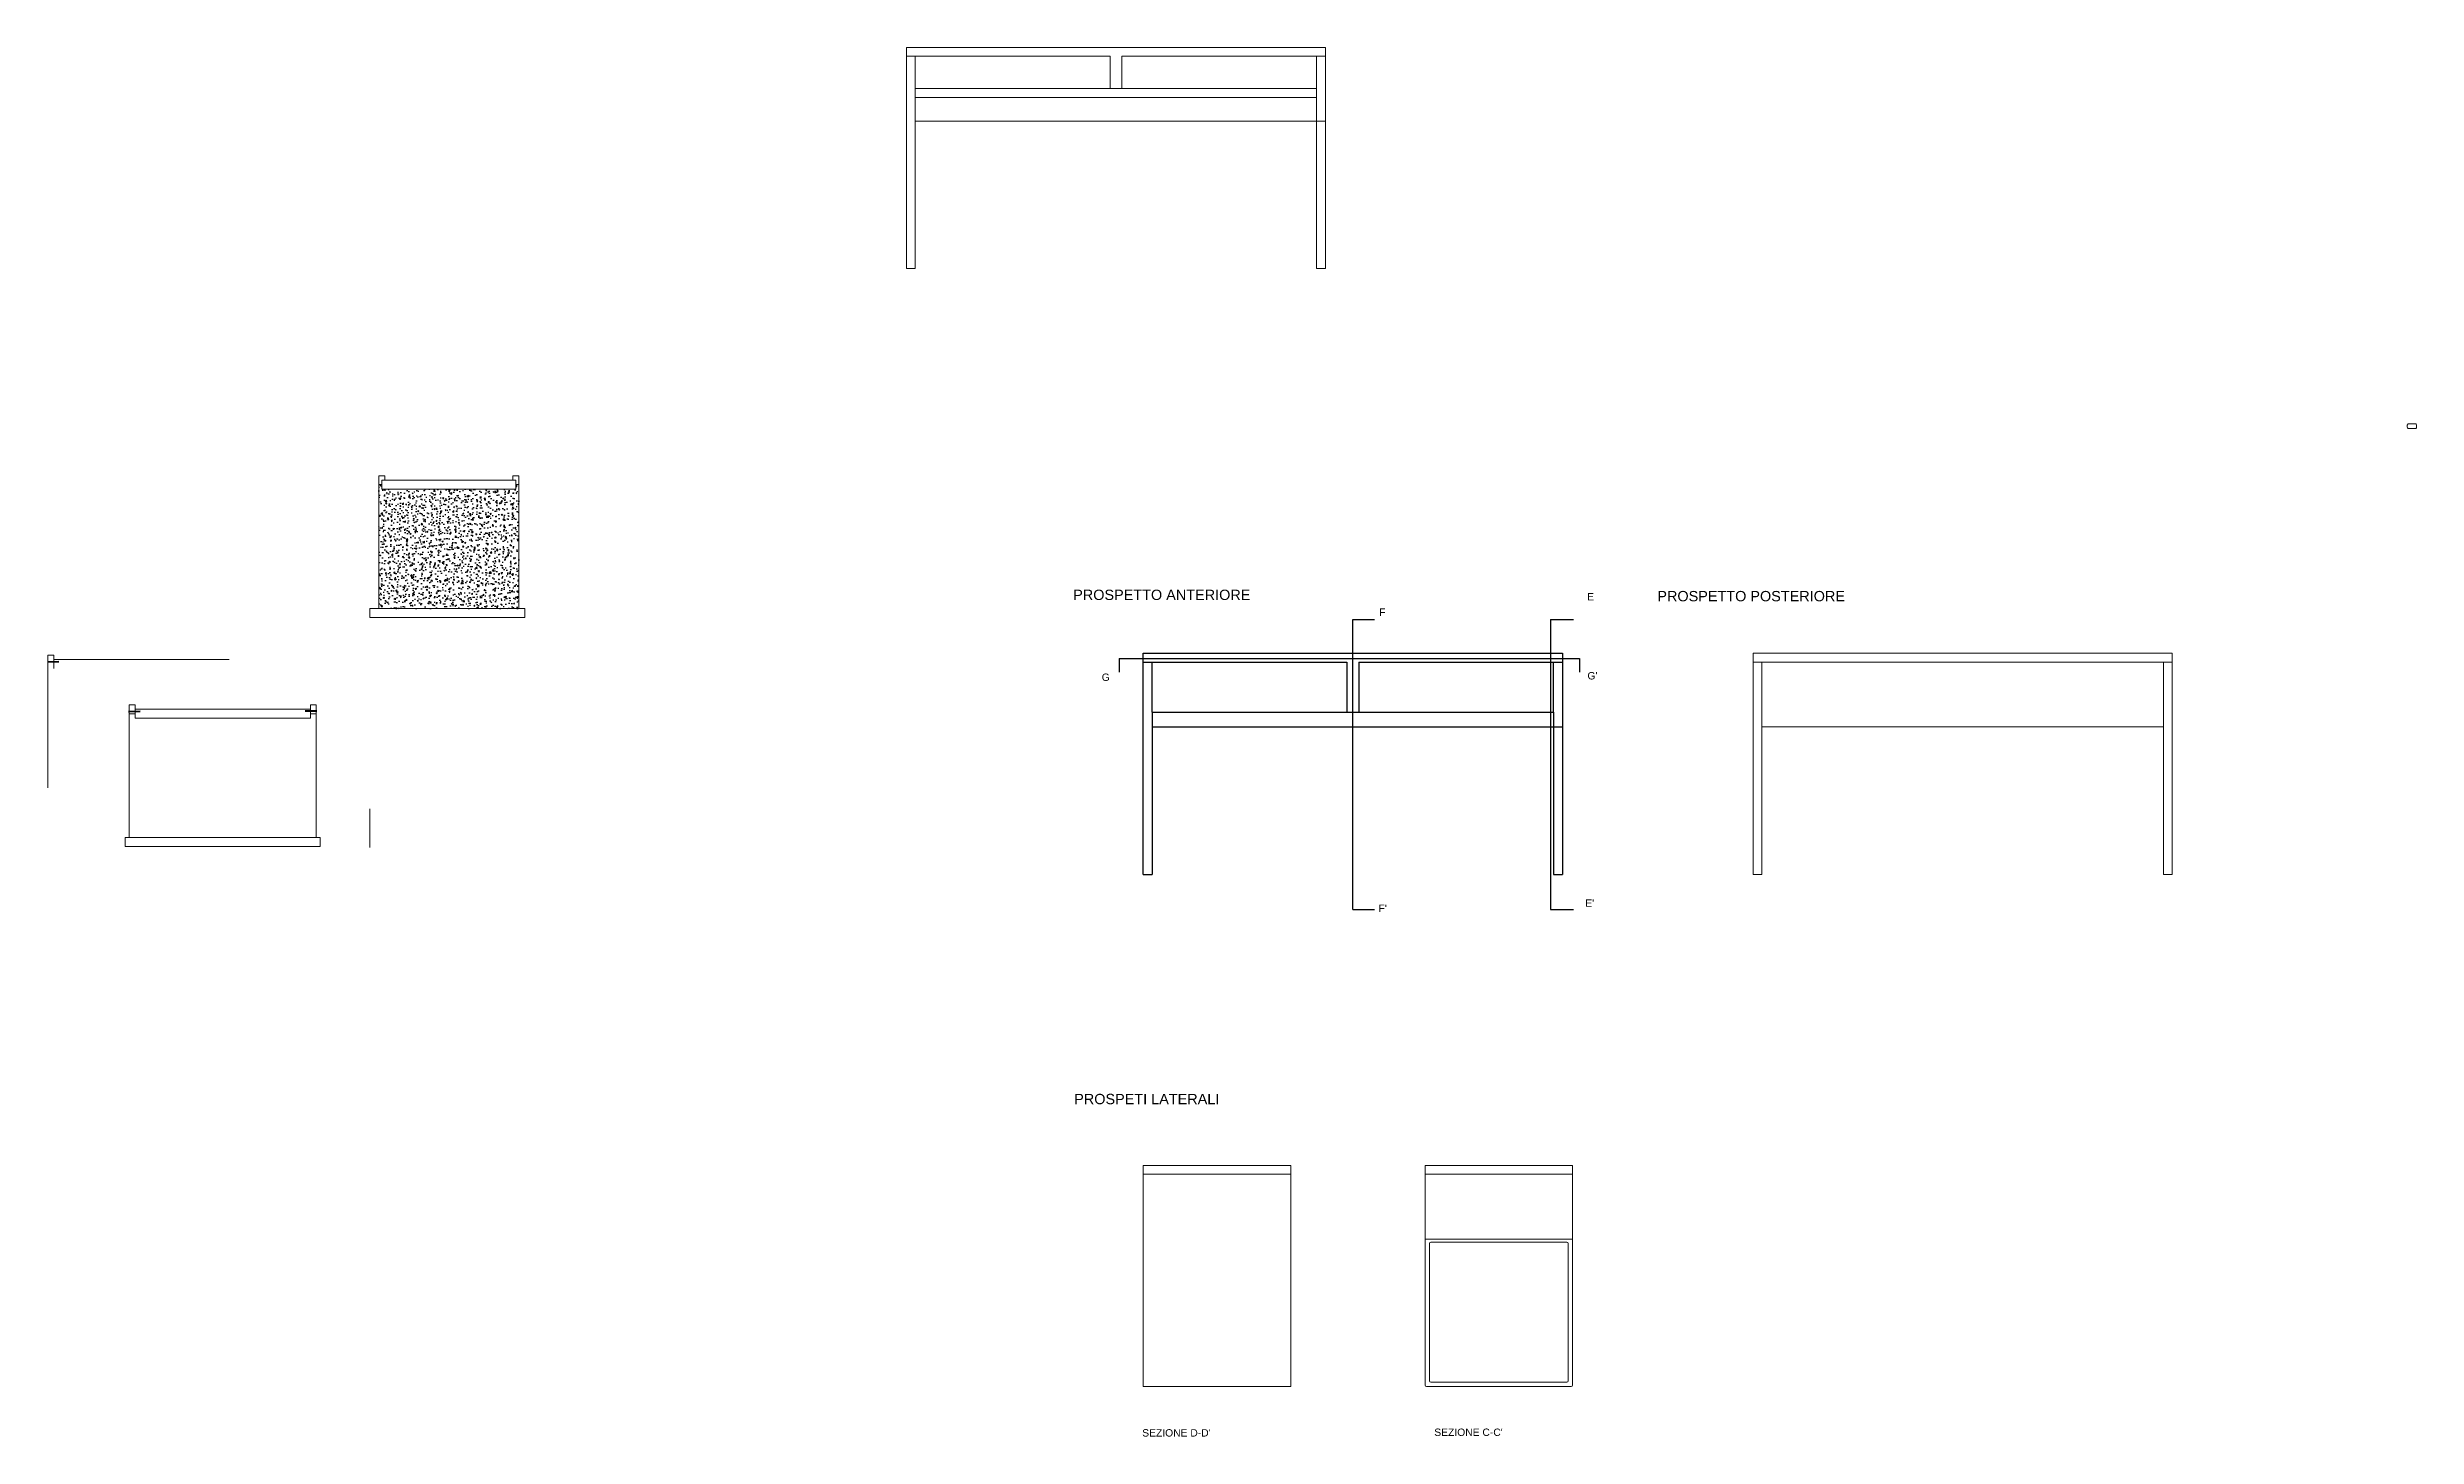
# Model space of a CAD drawing. Header units: millimetres. Extents: x 1835 to 5156, y 562 to 1862.
# Drawn here: x 1952 to 2754, y 1047 to 1518 of the extents above; entities that cross this region are included whole.
import ezdxf

# ---------------------------------------------------------------- set-up
doc = ezdxf.new("R2010")
doc.units = ezdxf.units.MM
for name, color, linetype, lineweight in [('A-FURN', 2, 'Continuous', 18), ('A-FURN-SEC', 15, 'Continuous', 9), ('A-PRSP-1', 250, 'Continuous', 40)]:
    doc.layers.add(name, color=color, linetype=linetype, lineweight=lineweight)
doc.layers.add('LINEE DI SEZIONE', color=12, linetype='Continuous')
doc.styles.get("Standard").update_dxf_attribs({"font": 'arial.ttf'})

msp = doc.modelspace()

# ---------------------------------------------------------------- hatches: boundary and pattern name
at = {"layer": 'LINEE DI SEZIONE', "transparency": 33554546}
h = msp.add_hatch(dxfattribs=at)
h.set_pattern_fill('AR-CONC', color=256, scale=0.021)
h.paths.add_polyline_path([(2064.04, 1327.59), (2111.5, 1327.59), (2111.5, 1369.59), (2110.47, 1369.59), (2110.47, 1368.09), (2065.04, 1368.09), (2065.04, 1369.59), (2064.04, 1369.59)])

# ---------------------------------------------------------------- linework, layer by layer
for p, q in [((2394.06, 1225.6), (2394.06, 1323.94)), ((2394.06, 1323.94), (2401.33, 1323.94)), ((2461.06, 1323.94), (2461.06, 1225.6)), ((2461.06, 1323.94), (2468.78, 1323.94)), ((2314.9, 1310.64), (2470.86, 1310.64)), ((2314.9, 1310.64), (2314.9, 1306.07)), ((2323.06, 1237.46), (2323.06, 1312.46)), ((2323.06, 1312.46), (2465.06, 1312.46)), ((2323.06, 1309.46), (2392.06, 1309.46)), ((2326.06, 1292.46), (2326.06, 1309.46)), ((2392.06, 1309.46), (2392.06, 1292.46)), ((2396.06, 1309.46), (2465.06, 1309.46)), ((2396.06, 1309.46), (2396.06, 1292.46)), ((2462.06, 1292.46), (2462.06, 1309.46)), ((2465.06, 1312.46), (2465.06, 1237.46)), ((2470.86, 1310.64), (2470.86, 1306.07)), ((2326.06, 1292.46), (2326.06, 1237.46)), ((2326.06, 1292.46), (2462.06, 1292.46)), ((2462.06, 1292.46), (2462.06, 1237.46)), ((2326.06, 1287.46), (2462.06, 1287.46)), ((2462.06, 1287.46), (2465.06, 1287.46)), ((2323.06, 1237.46), (2326.06, 1237.46)), ((2462.06, 1237.46), (2465.06, 1237.46)), ((2394.06, 1225.6), (2401.33, 1225.6)), ((2461.06, 1225.6), (2468.78, 1225.6))]:
    msp.add_line(p, q)
at = {"layer": 'A-FURN'}
for p, q in [((2242.78, 1442.82), (2242.78, 1517.82)), ((2242.78, 1517.82), (2384.78, 1517.82)), ((2384.78, 1517.82), (2384.78, 1442.82)), ((2242.78, 1514.82), (2311.78, 1514.82)), ((2245.78, 1497.82), (2245.78, 1514.82)), ((2311.78, 1514.82), (2311.78, 1503.82)), ((2315.78, 1514.82), (2384.78, 1514.82)), ((2315.78, 1514.82), (2315.78, 1503.82)), ((2381.78, 1497.82), (2381.78, 1514.82)), ((2245.78, 1503.82), (2381.78, 1503.82)), ((2245.78, 1500.82), (2381.78, 1500.82)), ((2245.78, 1497.82), (2245.78, 1442.82)), ((2381.78, 1497.82), (2381.78, 1442.82)), ((2245.78, 1492.82), (2381.78, 1492.82)), ((2381.78, 1492.82), (2384.78, 1492.82)), ((2242.78, 1442.82), (2245.78, 1442.82)), ((2381.78, 1442.82), (2384.78, 1442.82)), ((2064.04, 1327.59), (2064.04, 1372.59)), ((2064.04, 1372.59), (2066.04, 1372.59)), ((2066.04, 1372.59), (2066.04, 1371.09)), ((2111.5, 1372.59), (2109.5, 1372.59)), ((2109.5, 1372.59), (2109.5, 1371.09)), ((2111.5, 1327.59), (2111.5, 1372.59)), ((2065.04, 1369.59), (2064.04, 1369.59)), ((2065.04, 1371.09), (2110.47, 1371.09)), ((2065.04, 1368.09), (2065.04, 1371.09)), ((2110.47, 1368.09), (2065.04, 1368.09)), ((2110.47, 1371.09), (2110.47, 1368.09)), ((2110.47, 1369.59), (2111.5, 1369.59)), ((2113.5, 1327.59), (2061.04, 1327.59)), ((2061.04, 1327.59), (2061.04, 1324.59)), ((2061.04, 1324.59), (2113.5, 1324.59)), ((2113.5, 1324.59), (2113.5, 1327.59)), ((2529.63, 1237.46), (2529.63, 1312.46)), ((2529.63, 1312.46), (2671.63, 1312.46)), ((2529.63, 1309.46), (2671.63, 1309.46)), ((2532.63, 1309.46), (2532.63, 1291.46)), ((2668.63, 1309.46), (2668.63, 1291.46)), ((2671.63, 1312.46), (2671.63, 1237.46)), ((2532.63, 1237.46), (2532.63, 1291.46)), ((2532.63, 1287.46), (2668.63, 1287.46)), ((2668.63, 1237.46), (2668.63, 1291.46)), ((2061.04, 1246.64), (2061.04, 1259.72)), ((2529.63, 1237.46), (2532.63, 1237.46)), ((2671.63, 1237.46), (2668.63, 1237.46)), ((2373.06, 1138.86), (2323.06, 1138.86)), ((2323.06, 1138.86), (2323.06, 1063.86)), ((2323.06, 1135.86), (2373.06, 1135.86)), ((2373.06, 1063.86), (2373.06, 1138.86)), ((2418.49, 1138.86), (2468.49, 1138.86)), ((2418.49, 1064.36), (2418.49, 1138.86)), ((2418.49, 1135.86), (2468.49, 1135.86)), ((2468.49, 1138.86), (2468.49, 1064.36)), ((2468.49, 1113.86), (2418.49, 1113.86)), ((2419.99, 1112.34), (2419.99, 1065.86)), ((2420.49, 1112.84), (2466.49, 1112.84)), ((2466.99, 1065.86), (2466.99, 1112.34)), ((2323.06, 1063.86), (2373.06, 1063.86)), ((2418.99, 1063.86), (2467.99, 1063.86)), ((2420.49, 1065.36), (2466.49, 1065.36))]:
    msp.add_line(p, q, dxfattribs=at)
msp.add_lwpolyline([(2754.44, 1389.73), (2754.44, 1389.08, -0.414214), (2753.94, 1388.58), (2751.79, 1388.58, -0.414214), (2751.29, 1389.08), (2751.29, 1389.73, -0.414214), (2751.79, 1390.23), (2753.94, 1390.23, -0.414214)], format="xyb", close=True, dxfattribs=at)
msp.add_lwpolyline([(2064.04, 1372.59), (2066.04, 1372.59)], dxfattribs=at)
for centre, start, end in [((2420.49, 1112.34), 90, 180), ((2466.49, 1112.34), 0, 90), ((2418.99, 1064.36), 180, 270), ((2420.49, 1065.86), 180, 270), ((2466.49, 1065.86), 270, 0), ((2467.99, 1064.36), 270, 0)]:
    msp.add_arc(centre, 0.5, start, end, dxfattribs=at)
at = {"layer": 'A-FURN-SEC'}
for p, q in [((1951.96, 1309.86), (1951.96, 1311.79)), ((1951.96, 1266.79), (1951.96, 1309.34)), ((1953.96, 1311.79), (1953.96, 1309.86)), ((1953.96, 1310.29), (2013.36, 1310.29)), ((1953.96, 1309.34), (1953.96, 1307.29)), ((1979.47, 1293.02), (1979.47, 1294.95)), ((1979.47, 1249.95), (1979.47, 1292.5)), ((1981.47, 1294.95), (1981.47, 1293.02)), ((1981.47, 1293.45), (2040.87, 1293.45)), ((1981.47, 1293.02), (1981.47, 1290.45)), ((2040.87, 1294.95), (2042.87, 1294.95)), ((2040.87, 1294.95), (2040.87, 1293.02)), ((2040.87, 1293.02), (2040.87, 1290.45)), ((2042.87, 1249.95), (2042.87, 1294.95)), ((1979.47, 1291.95), (1981.47, 1291.95)), ((1981.47, 1290.45), (2040.87, 1290.45)), ((2040.87, 1291.95), (2042.87, 1291.95)), ((1978.17, 1246.95), (1978.17, 1249.95)), ((1978.17, 1249.95), (2044.17, 1249.95)), ((1978.17, 1246.95), (2044.17, 1246.95)), ((2044.17, 1249.95), (2044.17, 1246.95))]:
    msp.add_line(p, q, dxfattribs=at)
for points in [[(1953.96, 1311.79), (1951.96, 1311.79)], [(1951.96, 1309.34), (1951.96, 1309.86)], [(1981.47, 1294.95), (1979.47, 1294.95)], [(1979.47, 1292.5), (1979.47, 1293.02)], [(2042.87, 1293.02), (2042.87, 1292.5)]]:
    msp.add_lwpolyline(points, dxfattribs=at)
at = {"layer": 'A-PRSP-1'}
for p, q in [((1951.76, 1309.59), (1955.66, 1309.6)), ((1979.27, 1292.75), (1983.16, 1292.76)), ((2043.07, 1292.77), (2039.12, 1292.76))]:
    msp.add_line(p, q, dxfattribs=at)

# ---------------------------------------------------------------- texts
at = {"attachment_point": 1}
for s, width, insert, char_height in [('PROSPETTO ANTERIORE', 87.4197, (2299.3, 1334), 3.5), ('E', 6.7473, (2473.45, 1332.83), 2.5), ('PROSPETTO POSTERIORE ', 129.6623, (2497.21, 1333.56), 3.5), ('F', 7.9547, (2402.97, 1327.62), 2.5), ('G', 7.5321, (2308.96, 1305.57), 2.5), ("G'", 8.0234, (2473.52, 1306.06), 2.5), ("E'", 7.4056, (2472.8, 1229.02), 2.5), ("F'", 5.3811, (2402.75, 1227.26), 2.5), ('PROSPETI LATERALI ', 216.3138, (2299.64, 1163.1), 3.5), ("SEZIONE D-D'", 53.3433, (2322.69, 1049.44), 2.5), ("SEZIONE C-C'", 53.8361, (2421.64, 1049.65), 2.5)]:
    msp.add_mtext_dynamic_manual_height_columns(s, width=width, gutter_width=12.5, heights=[0], dxfattribs=dict(at, insert=insert, char_height=char_height))

doc.saveas('drawing.dxf')
